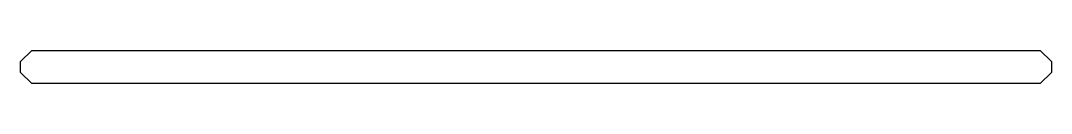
# Model space of a CAD drawing. Extents: x 1311.9 to 1404.7, y 2216.2 to 2219.2.
import ezdxf

# ---------------------------------------------------------------- set-up
doc = ezdxf.new("R2010")
doc.units = 0
doc.layers.get('0').update_dxf_attribs({"linetype": 'CONTINUOUS'})

msp = doc.modelspace()

# ---------------------------------------------------------------- linework, layer by layer
for p, q in [((1311.861, 2218.225), (1312.861, 2219.225)), ((1312.861, 2219.225), (1403.661, 2219.225)), ((1404.661, 2218.225), (1403.661, 2219.225)), ((1311.861, 2217.225), (1311.861, 2218.225)), ((1404.661, 2218.225), (1404.661, 2217.225)), ((1311.861, 2217.225), (1312.861, 2216.225)), ((1404.661, 2217.225), (1403.661, 2216.225)), ((1403.661, 2216.225), (1312.861, 2216.225))]:
    msp.add_line(p, q)

doc.saveas('drawing.dxf')
